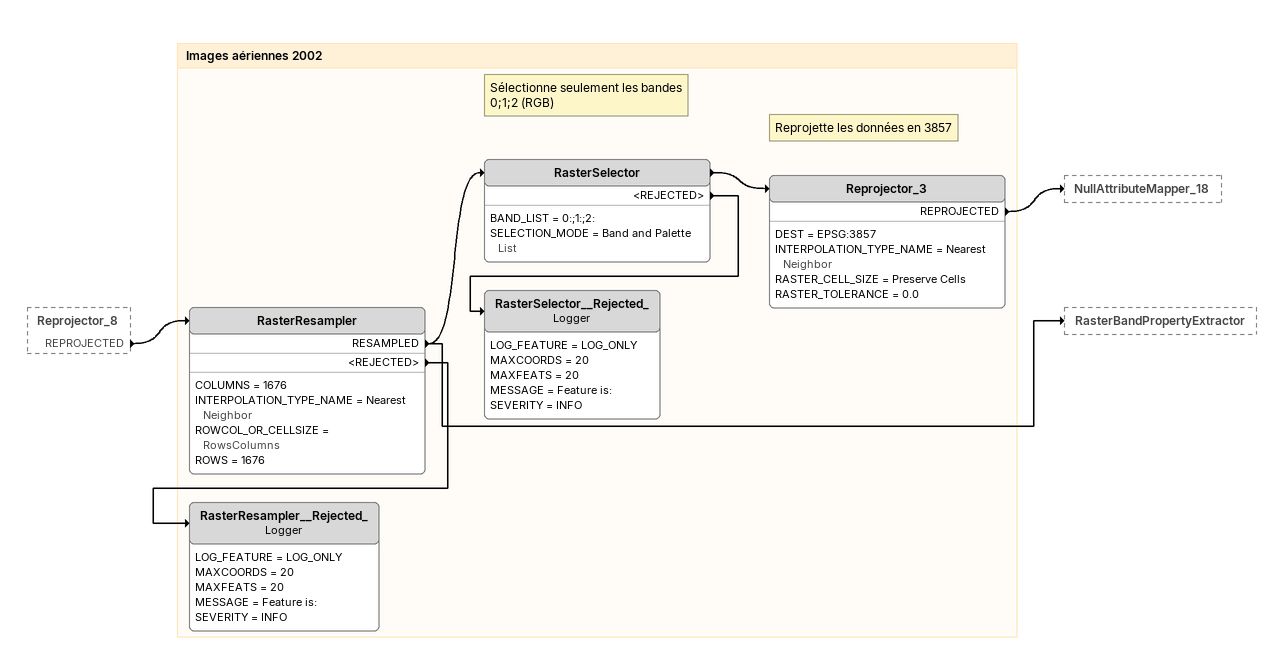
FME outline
Reprojector_8 [outside]
    REPROJECTED -> RasterResampler

Bookmark: Images aériennes 2002
RasterResampler
    COLUMNS = 1676
    INTERPOLATION_TYPE_NAME = Nearest Neighbor
    ROWCOL_OR_CELLSIZE = RowsColumns
    ROWS = 1676
    RESAMPLED -> RasterBandPropertyExtractor
    RESAMPLED -> RasterSelector
    <REJECTED> -> RasterResampler__Rejected_
Note: Sélectionne seulement les bandes 0;1;2 (RGB)
RasterSelector
    BAND_LIST = 0:;1:;2:
    SELECTION_MODE = Band and Palette List
    -> Reprojector_3
    <REJECTED> -> RasterSelector__Rejected_
Note: Reprojette les données en 3857
Reprojector_3
    DEST = EPSG:3857
    INTERPOLATION_TYPE_NAME = Nearest Neighbor
    RASTER_CELL_SIZE = Preserve Cells
    RASTER_TOLERANCE = 0.0
    REPROJECTED -> NullAttributeMapper_18
RasterSelector__Rejected_: Logger
    LOG_FEATURE = LOG_ONLY
    MAXCOORDS = 20
    MAXFEATS = 20
    MESSAGE = Feature is:
    SEVERITY = INFO
RasterResampler__Rejected_: Logger
    LOG_FEATURE = LOG_ONLY
    MAXCOORDS = 20
    MAXFEATS = 20
    MESSAGE = Feature is:
    SEVERITY = INFO
